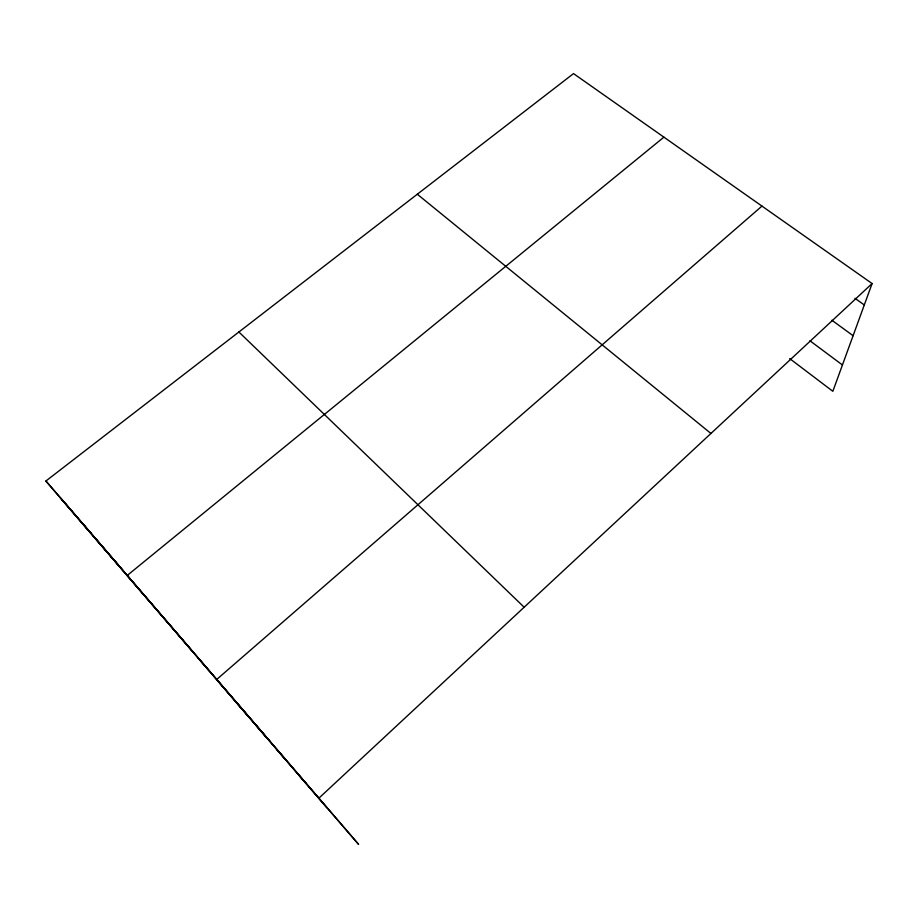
<?xml version="1.0" encoding="UTF-8"?>
<svg xmlns="http://www.w3.org/2000/svg" width="918" height="918" viewBox="0 0 918 918"><rect width="100%" height="100%" fill="white"/><g stroke="black" fill="none" stroke-linecap="round" stroke-linejoin="round"><path stroke-width="1.38" d="M80.979 521.676L358.617 844.399L45.9 481.021L573.52 73.601L872.1 283.547L832.844 391.298L789.675 358.582M318.73 798.316L872.1 283.547M761.963 206.102L216.614 679.55L265.371 735.984M663.909 137.161L127.154 575.517L175.464 631.481M854.968 298.304L864.297 304.96M831.892 320.233L853.097 335.701M809.917 340.762L842.437 364.962M417.3 194.226L710.934 433.468M238.898 331.995L524.144 607.223M61.552 499.22L75.678 515.583M77.491 517.763L91.307 533.76M93.739 536.651L107.222 552.269M110.286 555.895L123.425 571.122M176.336 632.491L191.38 650.151M198.001 657.919L209.189 670.863M267.161 738.061L269.858 741.182M236.178 702.304L246.437 714.17M256.156 725.541L265.91 736.821M276.57 749.283L285.796 759.943M297.421 773.53L306.096 783.559M45.9 481.021L90.985 533.278M91.857 534.287L118.215 564.834M60.324 497.728L326.819 807.668"/></g></svg>
